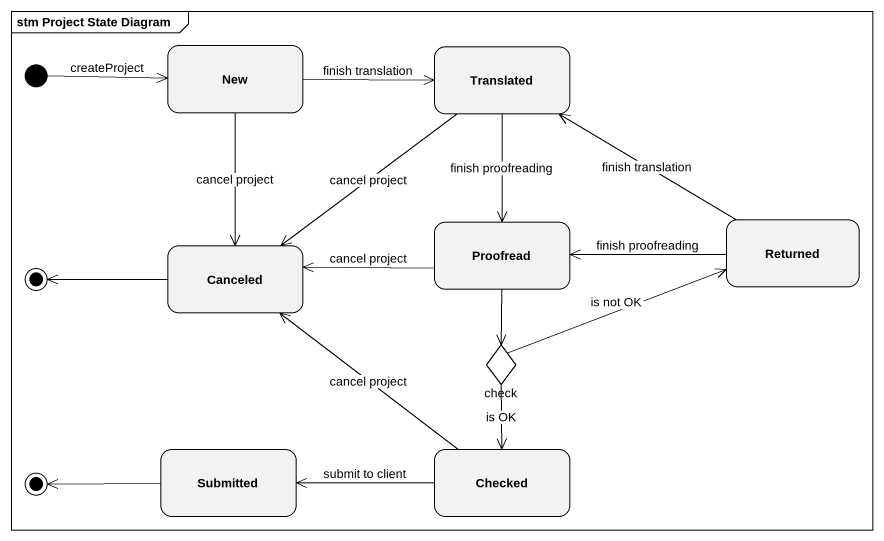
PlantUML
@startuml
mainframe stm Project State Diagram
hide empty description
state New
state Translated
state Proofread
state Returned
state final1 <<end>>
state Canceled
state check <<choice>>
state final2 <<end>>
state Submitted
state Checked
[*] -right-> New : createProject
New -right-> Translated : finish translation
New --> Canceled : cancel project
Translated --> Proofread : finish proofreading
Translated --> Canceled : cancel project
Proofread -left-> Canceled : cancel project
Proofread --> check
Returned -left-> Translated : finish translation
Returned -left-> Proofread : finish proofreading
Canceled -left-> final1
check -right-> Returned : is not OK
check --> Checked : is OK
Submitted -left-> final2
Checked -up-> Canceled : cancel project
Checked -left-> Submitted : submit to client
@enduml
